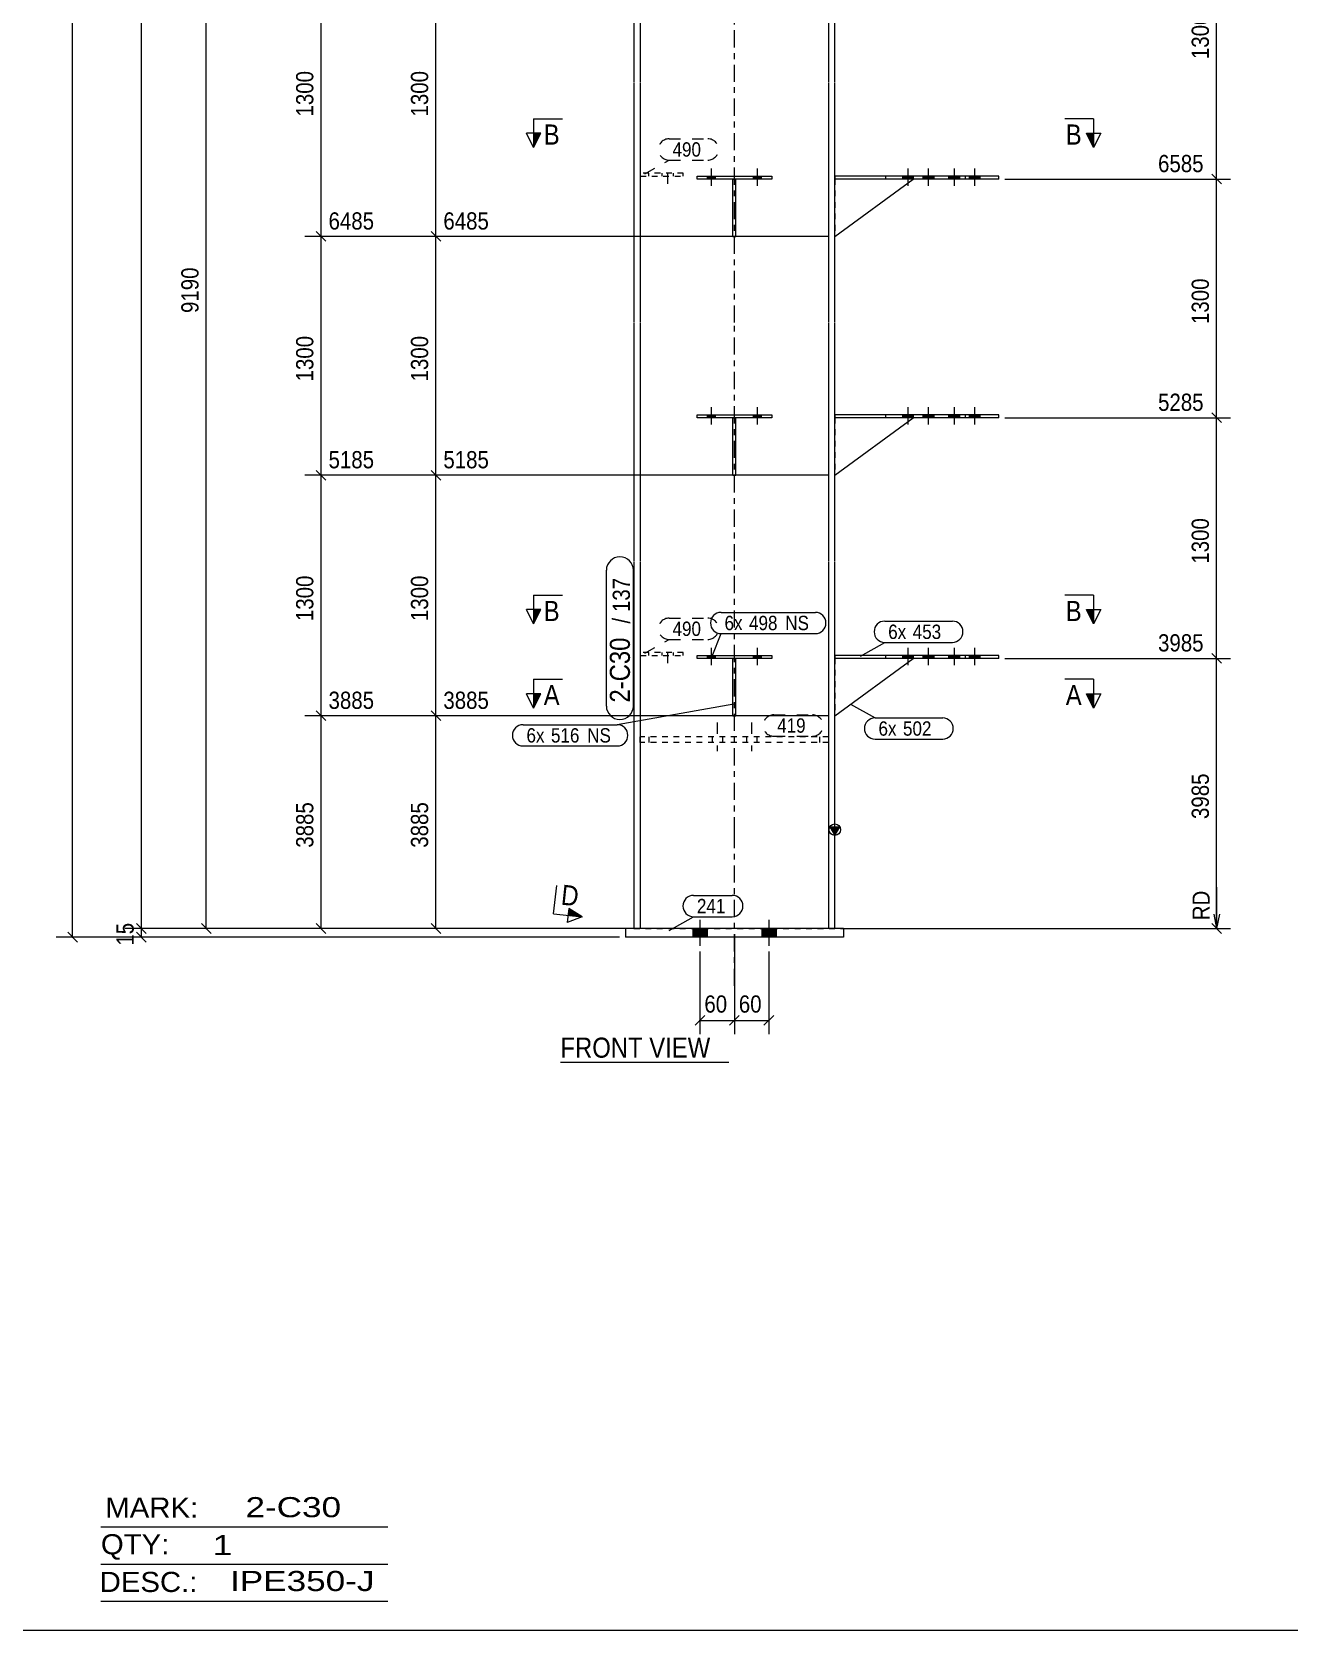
# Model space of a CAD drawing. Header units: millimetres. Extents: x 2 to 825, y 1 to 579.
# Drawn here: x 205.5 to 424.5, y 5 to 283.3 of the extents above; entities that cross this region are included whole.
import ezdxf

# ---------------------------------------------------------------- set-up
doc = ezdxf.new("R2010")
doc.units = ezdxf.units.MM
for name, pattern in [('XKITLINE00', [0]), ('XKITLINE01', [4, 1, -1, 1, -1]), ('XKITLINE02', [4, 2, -2]), ('XKITLINE03', [6, 3, -1, 1, -1])]:
    doc.linetypes.add(name, pattern=pattern)
for name, color, linetype, lineweight in [('Bolt', 3, 'Continuous', 0), ('Dimensions', 7, 'Continuous', 0), ('DrawingSheet', 5, 'Continuous', 0), ('OtherObjectType', 7, 'Continuous', 0), ('Part', 2, 'Continuous', 0), ('PartMark', 7, 'Continuous', 0), ('Section', 6, 'Continuous', 0)]:
    doc.layers.add(name, color=color, linetype=linetype, lineweight=lineweight)
doc.styles.add('ARIAL', font='ARIAL.TTF')
doc.styles.add('ARIAL_NARROW', font='ARIALN.TTF')

# ---------------------------------------------------------------- blocks, each defined once
blk = doc.blocks.new('*A13')
at = {"layer": 'Bolt', "color": 3, "linetype": 'XKITLINE02', "lineweight": 0}
for p, q in [((316.26, 256.86), (316.26, 259.86)), ((315.28, 258.21), (315.28, 258.71)), ((317.24, 258.21), (317.24, 258.71))]:
    blk.add_line(p, q, dxfattribs=at)
blk = doc.blocks.new('*A15')
at = {"layer": 'Bolt', "color": 3, "linetype": 'XKITLINE02', "lineweight": 0}
for p, q in [((324.86, 163.08), (324.86, 158.08)), ((324.86, 163.08), (324.86, 158.08)), ((330.86, 163.08), (330.86, 158.08)), ((330.86, 163.08), (330.86, 158.08)), ((323.96, 160.58), (323.96, 159.58)), ((323.96, 160.58), (323.96, 159.58)), ((325.76, 160.58), (325.76, 159.58)), ((325.76, 160.58), (325.76, 159.58)), ((329.96, 160.58), (329.96, 159.58)), ((329.96, 160.58), (329.96, 159.58)), ((331.76, 160.58), (331.76, 159.58)), ((331.76, 160.58), (331.76, 159.58))]:
    blk.add_line(p, q, dxfattribs=at)
blk = doc.blocks.new('*A17')
at = {"layer": 'Bolt'}
for points in [[(323.11, 127.18), (323.11, 125.68), (320.61, 125.68), (320.61, 127.18)], [(323.11, 127.18), (323.11, 125.68), (320.61, 125.68), (320.61, 127.18)], [(335.11, 127.18), (335.11, 125.68), (332.61, 125.68), (332.61, 127.18)], [(335.11, 127.18), (335.11, 125.68), (332.61, 125.68), (332.61, 127.18)]]:
    blk.add_hatch(color=3, dxfattribs=at).paths.add_polyline_path(points, flags=17)
at = {"layer": 'Bolt', "color": 3, "linetype": 'XKITLINE00', "lineweight": 0}
for p, q in [((321.86, 128.68), (321.86, 124.18)), ((321.86, 128.68), (321.86, 124.18)), ((333.86, 128.68), (333.86, 124.18)), ((333.86, 128.68), (333.86, 124.18)), ((320.61, 127.18), (320.61, 125.68)), ((320.61, 127.18), (320.61, 125.68)), ((323.11, 127.18), (323.11, 125.68)), ((323.11, 127.18), (323.11, 125.68)), ((332.61, 127.18), (332.61, 125.68)), ((332.61, 127.18), (332.61, 125.68)), ((335.11, 127.18), (335.11, 125.68)), ((335.11, 127.18), (335.11, 125.68))]:
    blk.add_line(p, q, dxfattribs=at)
blk = doc.blocks.new('*A19')
at = {"layer": 'Part'}
blk.add_hatch(color=2, dxfattribs=at).paths.add_polyline_path([(344.56, 144.89), (346.16, 144.89), (345.36, 143.49)], flags=17)
at = {"layer": 'Part', "color": 2, "linetype": 'XKITLINE00', "lineweight": 0}
for p, q in [((310.36, 324.88), (310.36, 274.61)), ((311.46, 324.88), (311.46, 274.61)), ((344.26, 324.88), (344.26, 274.61)), ((345.36, 274.61), (345.36, 324.88)), ((310.36, 274.51), (310.36, 232.71)), ((311.46, 274.51), (311.46, 232.71)), ((344.26, 274.51), (344.26, 232.71)), ((345.36, 232.71), (345.36, 274.51)), ((310.36, 232.61), (310.36, 191.13)), ((311.46, 232.61), (311.46, 191.13)), ((344.26, 232.61), (344.26, 191.13)), ((345.36, 191.13), (345.36, 232.61)), ((310.36, 191.03), (310.36, 143.58)), ((311.46, 191.03), (311.46, 143.58)), ((344.26, 191.03), (344.26, 143.58)), ((345.36, 143.58), (345.36, 191.03)), ((345.36, 143.49), (344.56, 144.89)), ((344.56, 144.89), (346.16, 144.89)), ((346.16, 144.89), (345.36, 143.49)), ((310.36, 143.48), (310.36, 127.18)), ((311.46, 143.48), (311.46, 127.18)), ((344.26, 143.48), (344.26, 127.18)), ((345.36, 127.18), (345.36, 143.48))]:
    blk.add_line(p, q, dxfattribs=at)
at = {"layer": 'Part', "color": 7, "linetype": 'XKITLINE03', "lineweight": 0}
for p, q in [((327.86, 274.61), (327.86, 324.88)), ((327.86, 232.71), (327.86, 274.51)), ((327.86, 191.13), (327.86, 232.61)), ((327.86, 143.58), (327.86, 191.03)), ((327.86, 117.18), (327.86, 143.48))]:
    blk.add_line(p, q, dxfattribs=at)
at = {"layer": 'Part', "color": 7, "linetype": 'XKITLINE01', "lineweight": 0}
blk.add_line((310.36, 127.18), (345.36, 127.18), dxfattribs=at)
at = {"layer": 'Part', "color": 2, "linetype": 'XKITLINE00', "lineweight": 0}
blk.add_circle((345.36, 144.39), 1, dxfattribs=at)
blk = doc.blocks.new('*A20')
at = {"layer": 'Part', "color": 2, "linetype": 'XKITLINE00', "lineweight": 0}
for p, q in [((321.36, 174.73), (334.36, 174.73)), ((321.36, 174.23), (321.36, 174.73)), ((334.36, 174.23), (321.36, 174.23)), ((334.36, 174.73), (334.36, 174.23))]:
    blk.add_line(p, q, dxfattribs=at)
blk = doc.blocks.new('*A21')
at = {"layer": 'Part', "color": 2, "linetype": 'XKITLINE00', "lineweight": 0}
for p, q in [((327.61, 164.23), (327.61, 174.23)), ((328.11, 164.23), (328.11, 174.23)), ((327.61, 164.23), (328.11, 164.23))]:
    blk.add_line(p, q, dxfattribs=at)
at = {"layer": 'Part', "color": 7, "linetype": 'XKITLINE01', "lineweight": 0}
for p, q in [((327.61, 174.23), (328.11, 174.23)), ((328.11, 174.23), (327.61, 174.23))]:
    blk.add_line(p, q, dxfattribs=at)
blk = doc.blocks.new('*A22')
at = {"layer": 'Part', "color": 2, "linetype": 'XKITLINE00', "lineweight": 0}
for p, q in [((321.36, 216.63), (334.36, 216.63)), ((321.36, 216.13), (321.36, 216.63)), ((334.36, 216.13), (321.36, 216.13)), ((334.36, 216.63), (334.36, 216.13))]:
    blk.add_line(p, q, dxfattribs=at)
blk = doc.blocks.new('*A23')
at = {"layer": 'Part', "color": 2, "linetype": 'XKITLINE00', "lineweight": 0}
for p, q in [((327.61, 206.13), (327.61, 216.13)), ((328.11, 206.13), (328.11, 216.13)), ((327.61, 206.13), (328.11, 206.13))]:
    blk.add_line(p, q, dxfattribs=at)
at = {"layer": 'Part', "color": 7, "linetype": 'XKITLINE01', "lineweight": 0}
for p, q in [((327.61, 216.13), (328.11, 216.13)), ((328.11, 216.13), (327.61, 216.13))]:
    blk.add_line(p, q, dxfattribs=at)
blk = doc.blocks.new('*A24')
at = {"layer": 'Part', "color": 2, "linetype": 'XKITLINE00', "lineweight": 0}
for p, q in [((321.36, 258.21), (334.36, 258.21)), ((321.36, 257.71), (321.36, 258.21)), ((334.36, 257.71), (321.36, 257.71)), ((334.36, 258.21), (334.36, 257.71))]:
    blk.add_line(p, q, dxfattribs=at)
blk = doc.blocks.new('*A25')
at = {"layer": 'Part', "color": 2, "linetype": 'XKITLINE00', "lineweight": 0}
for p, q in [((327.61, 247.71), (327.61, 257.71)), ((328.11, 247.71), (328.11, 257.71)), ((327.61, 247.71), (328.11, 247.71))]:
    blk.add_line(p, q, dxfattribs=at)
at = {"layer": 'Part', "color": 7, "linetype": 'XKITLINE01', "lineweight": 0}
for p, q in [((327.61, 257.71), (328.11, 257.71)), ((328.11, 257.71), (327.61, 257.71))]:
    blk.add_line(p, q, dxfattribs=at)
blk = doc.blocks.new('*A32')
at = {"layer": 'Part', "color": 7, "linetype": 'XKITLINE01', "lineweight": 0}
for p, q in [((318.96, 175.23), (311.46, 175.23)), ((311.46, 175.23), (311.46, 174.73)), ((311.46, 174.73), (318.96, 174.73)), ((312.96, 174.73), (312.96, 175.23)), ((318.96, 174.73), (318.96, 175.23))]:
    blk.add_line(p, q, dxfattribs=at)
blk = doc.blocks.new('*A33')
at = {"layer": 'Part', "color": 2, "linetype": 'XKITLINE00', "lineweight": 0}
blk.add_line((345.36, 164.23), (358.99, 174.23), dxfattribs=at)
at = {"layer": 'Part', "color": 7, "linetype": 'XKITLINE01', "lineweight": 0}
for p, q in [((345.36, 174.23), (345.36, 164.23)), ((358.99, 174.23), (345.36, 174.23))]:
    blk.add_line(p, q, dxfattribs=at)
blk = doc.blocks.new('*A34')
at = {"layer": 'Part', "color": 2, "linetype": 'XKITLINE00', "lineweight": 0}
for p, q in [((373.94, 174.73), (345.36, 174.73)), ((373.94, 174.23), (345.36, 174.23)), ((354.21, 174.23), (354.21, 174.73)), ((368.14, 174.23), (368.14, 174.73)), ((373.94, 174.23), (373.94, 174.73))]:
    blk.add_line(p, q, dxfattribs=at)
at = {"layer": 'Part', "color": 7, "linetype": 'XKITLINE01', "lineweight": 0}
for p, q in [((345.36, 174.73), (345.36, 174.23)), ((345.36, 174.23), (345.36, 174.73)), ((357.27, 174.23), (357.27, 174.73))]:
    blk.add_line(p, q, dxfattribs=at)
blk = doc.blocks.new('*A35')
at = {"layer": 'Part', "color": 2, "linetype": 'XKITLINE00', "lineweight": 0}
blk.add_line((345.36, 206.13), (358.99, 216.13), dxfattribs=at)
at = {"layer": 'Part', "color": 7, "linetype": 'XKITLINE01', "lineweight": 0}
for p, q in [((345.36, 216.13), (345.36, 206.13)), ((358.99, 216.13), (345.36, 216.13))]:
    blk.add_line(p, q, dxfattribs=at)
blk = doc.blocks.new('*A36')
at = {"layer": 'Part', "color": 2, "linetype": 'XKITLINE00', "lineweight": 0}
for p, q in [((373.94, 216.63), (345.36, 216.63)), ((373.94, 216.13), (345.36, 216.13)), ((354.21, 216.13), (354.21, 216.63)), ((368.14, 216.13), (368.14, 216.63)), ((373.94, 216.13), (373.94, 216.63))]:
    blk.add_line(p, q, dxfattribs=at)
at = {"layer": 'Part', "color": 7, "linetype": 'XKITLINE01', "lineweight": 0}
for p, q in [((345.36, 216.63), (345.36, 216.13)), ((345.36, 216.13), (345.36, 216.63)), ((357.27, 216.13), (357.27, 216.63))]:
    blk.add_line(p, q, dxfattribs=at)
blk = doc.blocks.new('*A37')
at = {"layer": 'Part', "color": 2, "linetype": 'XKITLINE00', "lineweight": 0}
blk.add_line((345.36, 247.71), (358.99, 257.71), dxfattribs=at)
at = {"layer": 'Part', "color": 7, "linetype": 'XKITLINE01', "lineweight": 0}
for p, q in [((345.36, 257.71), (345.36, 247.71)), ((358.99, 257.71), (345.36, 257.71))]:
    blk.add_line(p, q, dxfattribs=at)
blk = doc.blocks.new('*A38')
at = {"layer": 'Part', "color": 2, "linetype": 'XKITLINE00', "lineweight": 0}
for p, q in [((373.94, 258.21), (345.36, 258.21)), ((373.94, 257.71), (345.36, 257.71)), ((354.21, 257.71), (354.21, 258.21)), ((368.14, 257.71), (368.14, 258.21)), ((373.94, 257.71), (373.94, 258.21))]:
    blk.add_line(p, q, dxfattribs=at)
at = {"layer": 'Part', "color": 7, "linetype": 'XKITLINE01', "lineweight": 0}
for p, q in [((345.36, 258.21), (345.36, 257.71)), ((345.36, 257.71), (345.36, 258.21)), ((357.27, 257.71), (357.27, 258.21))]:
    blk.add_line(p, q, dxfattribs=at)
blk = doc.blocks.new('*A44')
at = {"layer": 'Part', "color": 7, "linetype": 'XKITLINE01', "lineweight": 0}
for p, q in [((318.96, 258.71), (311.46, 258.71)), ((311.46, 258.71), (311.46, 258.21)), ((311.46, 258.21), (318.96, 258.21)), ((312.96, 258.21), (312.96, 258.71)), ((318.96, 258.21), (318.96, 258.71))]:
    blk.add_line(p, q, dxfattribs=at)
blk = doc.blocks.new('*A47')
at = {"layer": 'Part', "color": 7, "linetype": 'XKITLINE01', "lineweight": 0}
for p, q in [((344.26, 160.58), (311.46, 160.58)), ((311.46, 159.58), (311.46, 160.58)), ((344.26, 159.58), (311.46, 159.58)), ((312.96, 160.58), (312.96, 159.58)), ((342.76, 159.58), (342.76, 160.58)), ((344.26, 160.58), (344.26, 159.58))]:
    blk.add_line(p, q, dxfattribs=at)
blk = doc.blocks.new('*A52')
at = {"layer": 'Part', "color": 2, "linetype": 'XKITLINE00', "lineweight": 0}
for p, q in [((346.86, 127.18), (308.86, 127.18)), ((308.86, 127.18), (308.86, 125.68)), ((346.86, 125.68), (308.86, 125.68)), ((346.86, 127.18), (346.86, 125.68))]:
    blk.add_line(p, q, dxfattribs=at)
blk = doc.blocks.new('*A60')
at = {"layer": 'Bolt'}
for points in [[(324.56, 174.73), (324.56, 174.23), (323.16, 174.23), (323.16, 174.73)], [(324.56, 174.73), (324.56, 174.23), (323.16, 174.23), (323.16, 174.73)], [(332.56, 174.73), (332.56, 174.23), (331.16, 174.23), (331.16, 174.73)], [(332.56, 174.73), (332.56, 174.23), (331.16, 174.23), (331.16, 174.73)]]:
    blk.add_hatch(color=3, dxfattribs=at).paths.add_polyline_path(points, flags=17)
at = {"layer": 'Bolt', "color": 3, "linetype": 'XKITLINE00', "lineweight": 0}
for p, q in [((323.86, 173.07), (323.86, 176.07)), ((323.86, 173.07), (323.86, 176.07)), ((331.86, 173.07), (331.86, 176.07)), ((331.86, 173.07), (331.86, 176.07)), ((323.16, 174.23), (323.16, 174.73)), ((323.16, 174.23), (323.16, 174.73)), ((324.56, 174.23), (324.56, 174.73)), ((324.56, 174.23), (324.56, 174.73)), ((331.16, 174.23), (331.16, 174.73)), ((331.16, 174.23), (331.16, 174.73)), ((332.56, 174.23), (332.56, 174.73)), ((332.56, 174.23), (332.56, 174.73))]:
    blk.add_line(p, q, dxfattribs=at)
blk = doc.blocks.new('*A61')
at = {"layer": 'Bolt'}
for points in [[(324.56, 216.63), (324.56, 216.13), (323.16, 216.13), (323.16, 216.63)], [(324.56, 216.63), (324.56, 216.13), (323.16, 216.13), (323.16, 216.63)], [(332.56, 216.63), (332.56, 216.13), (331.16, 216.13), (331.16, 216.63)], [(332.56, 216.63), (332.56, 216.13), (331.16, 216.13), (331.16, 216.63)]]:
    blk.add_hatch(color=3, dxfattribs=at).paths.add_polyline_path(points, flags=17)
at = {"layer": 'Bolt', "color": 3, "linetype": 'XKITLINE00', "lineweight": 0}
for p, q in [((323.86, 214.97), (323.86, 217.97)), ((323.86, 214.97), (323.86, 217.97)), ((331.86, 214.97), (331.86, 217.97)), ((331.86, 214.97), (331.86, 217.97)), ((323.16, 216.13), (323.16, 216.63)), ((323.16, 216.13), (323.16, 216.63)), ((324.56, 216.13), (324.56, 216.63)), ((324.56, 216.13), (324.56, 216.63)), ((331.16, 216.13), (331.16, 216.63)), ((331.16, 216.13), (331.16, 216.63)), ((332.56, 216.13), (332.56, 216.63)), ((332.56, 216.13), (332.56, 216.63))]:
    blk.add_line(p, q, dxfattribs=at)
blk = doc.blocks.new('*A62')
at = {"layer": 'Bolt'}
for points in [[(324.56, 258.21), (324.56, 257.71), (323.16, 257.71), (323.16, 258.21)], [(324.56, 258.21), (324.56, 257.71), (323.16, 257.71), (323.16, 258.21)], [(332.56, 258.21), (332.56, 257.71), (331.16, 257.71), (331.16, 258.21)], [(332.56, 258.21), (332.56, 257.71), (331.16, 257.71), (331.16, 258.21)]]:
    blk.add_hatch(color=3, dxfattribs=at).paths.add_polyline_path(points, flags=17)
at = {"layer": 'Bolt', "color": 3, "linetype": 'XKITLINE00', "lineweight": 0}
for p, q in [((323.86, 256.55), (323.86, 259.55)), ((323.86, 256.55), (323.86, 259.55)), ((331.86, 256.55), (331.86, 259.55)), ((331.86, 256.55), (331.86, 259.55)), ((323.16, 257.71), (323.16, 258.21)), ((323.16, 257.71), (323.16, 258.21)), ((324.56, 257.71), (324.56, 258.21)), ((324.56, 257.71), (324.56, 258.21)), ((331.16, 257.71), (331.16, 258.21)), ((331.16, 257.71), (331.16, 258.21)), ((332.56, 257.71), (332.56, 258.21)), ((332.56, 257.71), (332.56, 258.21))]:
    blk.add_line(p, q, dxfattribs=at)
blk = doc.blocks.new('*A66')
at = {"layer": 'Bolt', "color": 3, "linetype": 'XKITLINE02', "lineweight": 0}
for p, q in [((316.26, 173.38), (316.26, 176.38)), ((315.28, 174.73), (315.28, 175.23)), ((317.24, 174.73), (317.24, 175.23))]:
    blk.add_line(p, q, dxfattribs=at)
blk = doc.blocks.new('*A67')
at = {"layer": 'Bolt'}
for points in [[(359.01, 174.73), (359.01, 174.23), (357.13, 174.23), (357.13, 174.73)], [(362.58, 174.73), (362.58, 174.23), (360.7, 174.23), (360.7, 174.73)], [(367.06, 174.73), (367.06, 174.23), (365.18, 174.23), (365.18, 174.73)], [(370.63, 174.73), (370.63, 174.23), (368.75, 174.23), (368.75, 174.73)]]:
    blk.add_hatch(color=3, dxfattribs=at).paths.add_polyline_path(points, flags=17)
at = {"layer": 'Bolt', "color": 3, "linetype": 'XKITLINE00', "lineweight": 0}
for p, q in [((358.07, 176.07), (358.07, 173.07)), ((361.64, 176.07), (361.64, 173.07)), ((366.12, 176.07), (366.12, 173.07)), ((369.69, 176.07), (369.69, 173.07)), ((357.13, 174.73), (357.13, 174.23)), ((359.01, 174.73), (359.01, 174.23)), ((360.7, 174.73), (360.7, 174.23)), ((362.58, 174.73), (362.58, 174.23)), ((365.18, 174.73), (365.18, 174.23)), ((367.06, 174.73), (367.06, 174.23)), ((368.75, 174.73), (368.75, 174.23)), ((370.63, 174.73), (370.63, 174.23))]:
    blk.add_line(p, q, dxfattribs=at)
blk = doc.blocks.new('*A68')
at = {"layer": 'Bolt'}
for points in [[(359.01, 216.63), (359.01, 216.13), (357.13, 216.13), (357.13, 216.63)], [(362.58, 216.63), (362.58, 216.13), (360.7, 216.13), (360.7, 216.63)], [(367.06, 216.63), (367.06, 216.13), (365.18, 216.13), (365.18, 216.63)], [(370.63, 216.63), (370.63, 216.13), (368.75, 216.13), (368.75, 216.63)]]:
    blk.add_hatch(color=3, dxfattribs=at).paths.add_polyline_path(points, flags=17)
at = {"layer": 'Bolt', "color": 3, "linetype": 'XKITLINE00', "lineweight": 0}
for p, q in [((358.07, 217.97), (358.07, 214.97)), ((361.64, 217.97), (361.64, 214.97)), ((366.12, 217.97), (366.12, 214.97)), ((369.69, 217.97), (369.69, 214.97)), ((357.13, 216.63), (357.13, 216.13)), ((359.01, 216.63), (359.01, 216.13)), ((360.7, 216.63), (360.7, 216.13)), ((362.58, 216.63), (362.58, 216.13)), ((365.18, 216.63), (365.18, 216.13)), ((367.06, 216.63), (367.06, 216.13)), ((368.75, 216.63), (368.75, 216.13)), ((370.63, 216.63), (370.63, 216.13))]:
    blk.add_line(p, q, dxfattribs=at)
blk = doc.blocks.new('*A69')
at = {"layer": 'Bolt'}
for points in [[(359.01, 258.21), (359.01, 257.71), (357.13, 257.71), (357.13, 258.21)], [(362.58, 258.21), (362.58, 257.71), (360.7, 257.71), (360.7, 258.21)], [(367.06, 258.21), (367.06, 257.71), (365.18, 257.71), (365.18, 258.21)], [(370.63, 258.21), (370.63, 257.71), (368.75, 257.71), (368.75, 258.21)]]:
    blk.add_hatch(color=3, dxfattribs=at).paths.add_polyline_path(points, flags=17)
at = {"layer": 'Bolt', "color": 3, "linetype": 'XKITLINE00', "lineweight": 0}
for p, q in [((358.07, 259.55), (358.07, 256.55)), ((361.64, 259.55), (361.64, 256.55)), ((366.12, 259.55), (366.12, 256.55)), ((369.69, 259.55), (369.69, 256.55)), ((357.13, 258.21), (357.13, 257.71)), ((359.01, 258.21), (359.01, 257.71)), ((360.7, 258.21), (360.7, 257.71)), ((362.58, 258.21), (362.58, 257.71)), ((365.18, 258.21), (365.18, 257.71)), ((367.06, 258.21), (367.06, 257.71)), ((368.75, 258.21), (368.75, 257.71)), ((370.63, 258.21), (370.63, 257.71))]:
    blk.add_line(p, q, dxfattribs=at)
blk = doc.blocks.new('*A174')
at = {"layer": 'DrawingSheet', "color": 5, "linetype": 'XKITLINE00', "lineweight": 0}
blk.add_line((5, 5), (825, 5), dxfattribs=at)
blk = doc.blocks.new('*A178')
at = {"layer": 'OtherObjectType', "color": 6, "linetype": 'XKITLINE00', "lineweight": 0}
for p, q in [((217.5, 23), (267.5, 23)), ((217.5, 16.5), (267.5, 16.5)), ((217.5, 10), (267.5, 10))]:
    blk.add_line(p, q, dxfattribs=at)
at = {"layer": 'OtherObjectType', "color": 6, "style": 'ARIAL_NARROW'}
for s, width, p in [('MARK:', 1.275, (218.27, 24.58)), ('2-C30', 1.525501, (242.69, 24.65)), ('QTY:', 1.275, (217.5, 18.19)), ('1', 1.525501, (236.99, 18.05)), ('DESC.:', 1.275, (217.29, 11.63)), ('IPE350-J', 1.525501, (240, 11.79))]:
    blk.add_text(s, height=3.5, dxfattribs=dict(at, width=width)).set_placement(p)
blk = doc.blocks.new('*A182')
at = {"layer": 'Dimensions', "color": 7, "linetype": 'XKITLINE00', "lineweight": 0}
for p, q in [((212.57, 125.68), (212.57, 469.53)), ((307.86, 125.68), (209.72, 125.68)), ((211.72, 126.53), (213.41, 124.83))]:
    blk.add_line(p, q, dxfattribs=at)
at = {"layer": 'Dimensions', "color": 3}
blk.add_point((212.57, 125.68), dxfattribs=at)
blk = doc.blocks.new('*A183')
at = {"layer": 'Dimensions', "color": 7, "linetype": 'XKITLINE00', "lineweight": 0}
for p, q in [((309.36, 127.18), (221.72, 127.18)), ((307.86, 125.68), (221.72, 125.68)), ((223.72, 128.03), (225.41, 126.33)), ((223.72, 126.53), (225.41, 124.83)), ((224.57, 125.68), (224.57, 127.18))]:
    blk.add_line(p, q, dxfattribs=at)
at = {"layer": 'Dimensions', "color": 3}
for p in [(224.57, 127.18), (224.57, 125.68)]:
    blk.add_point(p, dxfattribs=at)
at = {"layer": 'Dimensions', "color": 3, "style": 'ARIAL', "width": 0.85}
blk.add_text('15', height=3, rotation=90.0002, dxfattribs=at).set_placement((223.22, 124.2))
blk = doc.blocks.new('*A184')
at = {"layer": 'Dimensions', "color": 7, "linetype": 'XKITLINE00', "lineweight": 0}
for p, q in [((327.86, 126.18), (327.86, 108.78)), ((321.86, 123.18), (321.86, 108.78)), ((322.71, 112.03), (321.01, 110.33)), ((328.71, 112.03), (327.01, 110.33)), ((321.86, 111.18), (327.86, 111.18))]:
    blk.add_line(p, q, dxfattribs=at)
at = {"layer": 'Dimensions', "color": 3}
for p in [(321.86, 111.18), (327.86, 111.18)]:
    blk.add_point(p, dxfattribs=at)
at = {"layer": 'Dimensions', "color": 3, "style": 'ARIAL', "width": 0.85}
blk.add_text('60', height=3, dxfattribs=at).set_placement((322.63, 112.53))
blk = doc.blocks.new('*A185')
at = {"layer": 'Dimensions', "color": 7, "linetype": 'XKITLINE00', "lineweight": 0}
for p, q in [((327.86, 126.18), (327.86, 108.78)), ((333.86, 123.18), (333.86, 108.78)), ((328.71, 112.03), (327.01, 110.33)), ((334.71, 112.03), (333.01, 110.33)), ((327.86, 111.18), (333.86, 111.18))]:
    blk.add_line(p, q, dxfattribs=at)
at = {"layer": 'Dimensions', "color": 3}
for p in [(327.86, 111.18), (333.86, 111.18)]:
    blk.add_point(p, dxfattribs=at)
at = {"layer": 'Dimensions', "color": 3, "style": 'ARIAL', "width": 0.85}
blk.add_text('60', height=3, dxfattribs=at).set_placement((328.63, 112.53))
blk = doc.blocks.new('*A186')
at = {"layer": 'OtherObjectType', "color": 7, "linetype": 'XKITLINE00', "lineweight": 0}
blk.add_line((297.56, 103.93), (326.86, 103.93), dxfattribs=at)
at = {"layer": 'OtherObjectType', "color": 7, "style": 'ARIAL', "width": 0.85}
blk.add_text('FRONT VIEW', height=3.5, dxfattribs=at).set_placement((297.56, 104.68))
blk = doc.blocks.new('*A187')
at = {"layer": 'Dimensions', "color": 7, "linetype": 'XKITLINE00', "lineweight": 0}
for p, q in [((224.57, 127.18), (224.57, 460.31)), ((309.36, 127.18), (221.72, 127.18)), ((223.72, 128.03), (225.41, 126.33))]:
    blk.add_line(p, q, dxfattribs=at)
at = {"layer": 'Dimensions', "color": 3}
blk.add_point((224.57, 127.18), dxfattribs=at)
blk = doc.blocks.new('*A191')
at = {"layer": 'Dimensions', "color": 7, "linetype": 'XKITLINE00', "lineweight": 0}
for p, q in [((374.94, 257.71), (414.26, 257.71)), ((411.01, 258.55), (412.71, 256.86)), ((411.86, 216.13), (411.86, 257.71)), ((374.94, 216.13), (414.26, 216.13)), ((411.01, 216.97), (412.71, 215.28))]:
    blk.add_line(p, q, dxfattribs=at)
at = {"layer": 'Dimensions', "color": 3}
for p in [(411.86, 257.71), (411.86, 216.13)]:
    blk.add_point(p, dxfattribs=at)
at = {"layer": 'Dimensions', "color": 3, "style": 'ARIAL', "width": 0.85}
blk.add_text('6585', height=3, dxfattribs=at).set_placement((401.66, 258.91))
blk.add_text('1300', height=3, rotation=90.0002, dxfattribs=at).set_placement((410.51, 232.46))
blk = doc.blocks.new('*A192')
at = {"layer": 'Dimensions', "color": 7, "linetype": 'XKITLINE00', "lineweight": 0}
for p, q in [((411.01, 309.25), (412.71, 307.55)), ((374.94, 308.4), (414.26, 308.4)), ((411.86, 257.71), (411.86, 308.4)), ((374.94, 257.71), (414.26, 257.71)), ((411.01, 258.55), (412.71, 256.86))]:
    blk.add_line(p, q, dxfattribs=at)
at = {"layer": 'Dimensions', "color": 3}
for p in [(411.86, 308.4), (411.86, 257.71)]:
    blk.add_point(p, dxfattribs=at)
at = {"layer": 'Dimensions', "color": 3, "style": 'ARIAL', "width": 0.85}
blk.add_text('7885', height=3, dxfattribs=at).set_placement((401.66, 309.6))
blk.add_text('1300', height=3, rotation=90.0002, dxfattribs=at).set_placement((410.51, 278.6))
blk = doc.blocks.new('*A209')
at = {"layer": 'PartMark', "color": 7, "linetype": 'XKITLINE00', "lineweight": 0}
for p, q in [((320.73, 132.94), (327.49, 132.94)), ((316.49, 126.85), (320.73, 129.24)), ((320.73, 129.24), (327.49, 129.24))]:
    blk.add_line(p, q, dxfattribs=at)
for centre, start, end in [((320.73, 131.09), 90, 270), ((327.49, 131.09), 270, 90)]:
    blk.add_arc(centre, 1.85, start, end, dxfattribs=at)
at = {"layer": 'PartMark', "color": 3, "style": 'ARIAL', "width": 0.85}
blk.add_text('241', height=2.5, dxfattribs=at).set_placement((321.33, 129.84))
blk = doc.blocks.new('*A211')
at = {"layer": 'PartMark', "color": 7, "linetype": 'XKITLINE02', "lineweight": 0}
for p, q in [((334.71, 164.38), (341.47, 164.38)), ((334.71, 160.68), (341.47, 160.68))]:
    blk.add_line(p, q, dxfattribs=at)
for centre, start, end in [((334.71, 162.53), 90, 270), ((341.47, 162.53), 270, 90)]:
    blk.add_arc(centre, 1.85, start, end, dxfattribs=at)
at = {"layer": 'PartMark', "color": 3, "style": 'ARIAL', "width": 0.85}
blk.add_text('419', height=2.5, dxfattribs=at).set_placement((335.31, 161.28))
blk = doc.blocks.new('*A212')
at = {"layer": 'PartMark', "color": 7, "linetype": 'XKITLINE02', "lineweight": 0}
for p, q in [((316.48, 264.71), (323.24, 264.71)), ((312.23, 258.62), (316.48, 261.01)), ((316.48, 261.01), (323.24, 261.01))]:
    blk.add_line(p, q, dxfattribs=at)
for centre, start, end in [((316.48, 262.86), 90, 270), ((323.24, 262.86), 270, 90)]:
    blk.add_arc(centre, 1.85, start, end, dxfattribs=at)
at = {"layer": 'PartMark', "color": 3, "style": 'ARIAL', "width": 0.85}
blk.add_text('490', height=2.5, dxfattribs=at).set_placement((317.08, 261.61))
blk = doc.blocks.new('*A214')
at = {"layer": 'PartMark', "color": 7, "linetype": 'XKITLINE02', "lineweight": 0}
for p, q in [((316.48, 181.23), (323.24, 181.23)), ((312.23, 175.14), (316.48, 177.53)), ((316.48, 177.53), (323.24, 177.53))]:
    blk.add_line(p, q, dxfattribs=at)
for centre, start, end in [((316.48, 179.38), 90, 270), ((323.24, 179.38), 270, 90)]:
    blk.add_arc(centre, 1.85, start, end, dxfattribs=at)
at = {"layer": 'PartMark', "color": 3, "style": 'ARIAL', "width": 0.85}
blk.add_text('490', height=2.5, dxfattribs=at).set_placement((317.08, 178.13))
blk = doc.blocks.new('*A215')
at = {"layer": 'PartMark', "color": 7, "linetype": 'XKITLINE00', "lineweight": 0}
for p, q in [((305.56, 165.93), (305.56, 189.58)), ((310.26, 165.93), (310.26, 189.58))]:
    blk.add_line(p, q, dxfattribs=at)
for centre, start, end in [((307.91, 189.58), 0, 180), ((307.91, 165.93), 180, 0)]:
    blk.add_arc(centre, 2.35, start, end, dxfattribs=at)
at = {"layer": 'PartMark', "color": 3, "style": 'ARIAL', "width": 0.85}
for s, p in [('137', (309.66, 182.3)), ('/', (309.66, 180.29))]:
    blk.add_text(s, height=3, rotation=90.0002, dxfattribs=at).set_placement(p)
at = {"layer": 'PartMark', "color": 1, "style": 'ARIAL', "width": 0.85}
blk.add_text('2-C30', height=3.5, rotation=90.0002, dxfattribs=at).set_placement((309.66, 166.53))
blk = doc.blocks.new('*A216')
at = {"layer": 'PartMark', "color": 7, "linetype": 'XKITLINE00', "lineweight": 0}
for p, q in [((325.54, 182.24), (341.96, 182.24)), ((323.99, 174.6), (325.54, 178.54)), ((325.54, 178.54), (341.96, 178.54))]:
    blk.add_line(p, q, dxfattribs=at)
for centre, start, end in [((325.54, 180.39), 90, 270), ((341.96, 180.39), 270, 90)]:
    blk.add_arc(centre, 1.85, start, end, dxfattribs=at)
at = {"layer": 'PartMark', "color": 3, "style": 'ARIAL', "width": 0.85}
for s, p in [('6x', (326.14, 179.14)), ('498', (330.41, 179.14)), ('NS', (336.72, 179.14))]:
    blk.add_text(s, height=2.5, dxfattribs=at).set_placement(p)
blk = doc.blocks.new('*A217')
at = {"layer": 'PartMark', "color": 7, "linetype": 'XKITLINE00', "lineweight": 0}
for p, q in [((354.05, 180.71), (365.83, 180.71)), ((349.81, 174.61), (354.05, 177.01)), ((354.05, 177.01), (365.83, 177.01))]:
    blk.add_line(p, q, dxfattribs=at)
for centre, start, end in [((354.05, 178.86), 90, 270), ((365.83, 178.86), 270, 90)]:
    blk.add_arc(centre, 1.85, start, end, dxfattribs=at)
at = {"layer": 'PartMark', "color": 3, "style": 'ARIAL', "width": 0.85}
for s, p in [('6x', (354.65, 177.61)), ('453', (358.92, 177.61))]:
    blk.add_text(s, height=2.5, dxfattribs=at).set_placement(p)
blk = doc.blocks.new('*A218')
at = {"layer": 'PartMark', "color": 7, "linetype": 'XKITLINE00', "lineweight": 0}
for p, q in [((327.74, 166.25), (307.45, 162.67)), ((291.04, 162.67), (307.45, 162.67)), ((291.04, 158.97), (307.45, 158.97))]:
    blk.add_line(p, q, dxfattribs=at)
for centre, start, end in [((291.04, 160.82), 90, 270), ((307.45, 160.82), 270, 90)]:
    blk.add_arc(centre, 1.85, start, end, dxfattribs=at)
at = {"layer": 'PartMark', "color": 3, "style": 'ARIAL', "width": 0.85}
for s, p in [('6x', (291.64, 159.57)), ('516', (295.91, 159.57)), ('NS', (302.22, 159.57))]:
    blk.add_text(s, height=2.5, dxfattribs=at).set_placement(p)
blk = doc.blocks.new('*A219')
at = {"layer": 'PartMark', "color": 7, "linetype": 'XKITLINE00', "lineweight": 0}
for p, q in [((348.11, 166.25), (352.36, 163.86)), ((352.36, 163.86), (364.14, 163.86)), ((352.36, 160.16), (364.14, 160.16))]:
    blk.add_line(p, q, dxfattribs=at)
for centre, start, end in [((352.36, 162.01), 90, 270), ((364.14, 162.01), 270, 90)]:
    blk.add_arc(centre, 1.85, start, end, dxfattribs=at)
at = {"layer": 'PartMark', "color": 3, "style": 'ARIAL', "width": 0.85}
for s, p in [('6x', (352.96, 160.76)), ('502', (357.23, 160.76))]:
    blk.add_text(s, height=2.5, dxfattribs=at).set_placement(p)
blk = doc.blocks.new('*A222')
at = {"layer": 'Section'}
for points in [[(294.14, 182.73), (292.89, 180.23), (292.89, 182.73)], [(390.44, 182.73), (390.44, 180.23), (389.19, 182.73)]]:
    blk.add_hatch(color=3, dxfattribs=at).paths.add_polyline_path(points, flags=17)
at = {"layer": 'Section', "color": 1, "linetype": 'XKITLINE00', "lineweight": 0}
for p, q in [((292.89, 185.23), (297.89, 185.23)), ((292.89, 185.23), (292.89, 180.23)), ((390.44, 185.23), (385.44, 185.23)), ((390.44, 185.23), (390.44, 180.23))]:
    blk.add_line(p, q, dxfattribs=at)
at = {"layer": 'Section', "color": 3, "linetype": 'XKITLINE00', "lineweight": 0}
for p, q in [((292.89, 180.23), (291.64, 182.73)), ((294.14, 182.73), (291.64, 182.73)), ((292.89, 180.23), (294.14, 182.73)), ((389.19, 182.73), (391.69, 182.73)), ((390.44, 180.23), (389.19, 182.73)), ((391.69, 182.73), (390.44, 180.23))]:
    blk.add_line(p, q, dxfattribs=at)
at = {"layer": 'Section', "color": 7, "style": 'ARIAL', "width": 0.85}
for p in [(294.64, 180.73), (385.58, 180.73)]:
    blk.add_text('B', height=3.5, dxfattribs=at).set_placement(p)
blk = doc.blocks.new('*A223')
at = {"layer": 'Section'}
for points in [[(369.55, 382.56), (372.04, 382.3), (369.42, 381.32)], [(298.99, 130.69), (301.35, 129.19), (298.86, 129.45)]]:
    blk.add_hatch(color=3, dxfattribs=at).paths.add_polyline_path(points, flags=17)
at = {"layer": 'Section', "color": 1, "linetype": 'XKITLINE00', "lineweight": 0}
for p, q in [((367.07, 382.83), (366.54, 377.85)), ((367.07, 382.83), (372.04, 382.3)), ((296.37, 129.71), (296.9, 134.68)), ((296.37, 129.71), (301.35, 129.19))]:
    blk.add_line(p, q, dxfattribs=at)
at = {"layer": 'Section', "color": 3, "linetype": 'XKITLINE00', "lineweight": 0}
for p, q in [((369.42, 381.32), (369.68, 383.81)), ((372.04, 382.3), (369.42, 381.32)), ((369.68, 383.81), (372.04, 382.3)), ((298.99, 130.69), (298.73, 128.21)), ((301.35, 129.19), (298.73, 128.21)), ((301.35, 129.19), (298.99, 130.69))]:
    blk.add_line(p, q, dxfattribs=at)
at = {"layer": 'Section', "color": 7, "style": 'ARIAL', "width": 0.85}
for p in [(367.51, 377.5), (297.55, 131.35)]:
    blk.add_text('D', height=3.5, rotation=-6.0218, dxfattribs=at).set_placement(p)
blk = doc.blocks.new('*A226')
at = {"layer": 'Section'}
for points in [[(294.14, 265.7), (292.89, 263.21), (292.89, 265.7)], [(390.44, 265.7), (390.44, 263.21), (389.19, 265.7)]]:
    blk.add_hatch(color=3, dxfattribs=at).paths.add_polyline_path(points, flags=17)
at = {"layer": 'Section', "color": 1, "linetype": 'XKITLINE00', "lineweight": 0}
for p, q in [((292.89, 268.21), (297.89, 268.21)), ((292.89, 268.21), (292.89, 263.21)), ((390.44, 268.21), (385.44, 268.21)), ((390.44, 268.21), (390.44, 263.21))]:
    blk.add_line(p, q, dxfattribs=at)
at = {"layer": 'Section', "color": 3, "linetype": 'XKITLINE00', "lineweight": 0}
for p, q in [((292.89, 263.21), (291.64, 265.7)), ((294.14, 265.7), (291.64, 265.7)), ((292.89, 263.21), (294.14, 265.7)), ((389.19, 265.7), (391.69, 265.7)), ((390.44, 263.21), (389.19, 265.7)), ((391.69, 265.7), (390.44, 263.21))]:
    blk.add_line(p, q, dxfattribs=at)
at = {"layer": 'Section', "color": 7, "style": 'ARIAL', "width": 0.85}
for p in [(294.64, 263.71), (385.58, 263.71)]:
    blk.add_text('B', height=3.5, dxfattribs=at).set_placement(p)
blk = doc.blocks.new('*A227')
at = {"layer": 'Section'}
for points in [[(294.14, 168.08), (292.89, 165.58), (292.89, 168.08)], [(390.44, 168.08), (390.44, 165.58), (389.19, 168.08)]]:
    blk.add_hatch(color=3, dxfattribs=at).paths.add_polyline_path(points, flags=17)
at = {"layer": 'Section', "color": 1, "linetype": 'XKITLINE00', "lineweight": 0}
for p, q in [((292.89, 170.58), (297.89, 170.58)), ((292.89, 170.58), (292.89, 165.58)), ((390.44, 170.58), (385.44, 170.58)), ((390.44, 170.58), (390.44, 165.58))]:
    blk.add_line(p, q, dxfattribs=at)
at = {"layer": 'Section', "color": 3, "linetype": 'XKITLINE00', "lineweight": 0}
for p, q in [((292.89, 165.58), (291.64, 168.08)), ((294.14, 168.08), (291.64, 168.08)), ((292.89, 165.58), (294.14, 168.08)), ((389.19, 168.08), (391.69, 168.08)), ((390.44, 165.58), (389.19, 168.08)), ((391.69, 168.08), (390.44, 165.58))]:
    blk.add_line(p, q, dxfattribs=at)
at = {"layer": 'Section', "color": 7, "style": 'ARIAL', "width": 0.85}
for p in [(294.64, 166.08), (385.58, 166.08)]:
    blk.add_text('A', height=3.5, dxfattribs=at).set_placement(p)
blk = doc.blocks.new('*A229')
at = {"layer": 'Dimensions', "color": 7, "linetype": 'XKITLINE00', "lineweight": 0}
for p, q in [((235.01, 351.33), (236.71, 349.63)), ((310.46, 350.48), (233.01, 350.48)), ((235.86, 127.18), (235.86, 350.48)), ((309.36, 127.18), (233.01, 127.18)), ((235.01, 128.03), (236.71, 126.33))]:
    blk.add_line(p, q, dxfattribs=at)
at = {"layer": 'Dimensions', "color": 3}
for p in [(235.86, 350.48), (235.86, 127.18)]:
    blk.add_point(p, dxfattribs=at)
at = {"layer": 'Dimensions', "color": 3, "style": 'ARIAL', "width": 0.85}
blk.add_text('9190', height=3, dxfattribs=at).set_placement((237.16, 351.68))
blk.add_text('9190', height=3, rotation=90.0002, dxfattribs=at).set_placement((234.51, 234.38))
blk = doc.blocks.new('*A230')
at = {"layer": 'Dimensions', "color": 7, "linetype": 'XKITLINE00', "lineweight": 0}
for p, q in [((344.36, 164.23), (253.01, 164.23)), ((255.01, 165.07), (256.71, 163.38)), ((255.86, 127.18), (255.86, 164.23)), ((309.36, 127.18), (253.01, 127.18)), ((255.01, 128.03), (256.71, 126.33))]:
    blk.add_line(p, q, dxfattribs=at)
at = {"layer": 'Dimensions', "color": 3}
for p in [(255.86, 164.23), (255.86, 127.18)]:
    blk.add_point(p, dxfattribs=at)
at = {"layer": 'Dimensions', "color": 3, "style": 'ARIAL', "width": 0.85}
blk.add_text('3885', height=3, dxfattribs=at).set_placement((257.16, 165.43))
blk.add_text('3885', height=3, rotation=90.0002, dxfattribs=at).set_placement((254.51, 141.25))
blk = doc.blocks.new('*A231')
at = {"layer": 'Dimensions', "color": 7, "linetype": 'XKITLINE00', "lineweight": 0}
for p, q in [((344.36, 206.13), (253.01, 206.13)), ((255.01, 206.97), (256.71, 205.28)), ((255.86, 164.23), (255.86, 206.13)), ((344.36, 164.23), (253.01, 164.23)), ((255.01, 165.07), (256.71, 163.38))]:
    blk.add_line(p, q, dxfattribs=at)
at = {"layer": 'Dimensions', "color": 3}
for p in [(255.86, 206.13), (255.86, 164.23)]:
    blk.add_point(p, dxfattribs=at)
at = {"layer": 'Dimensions', "color": 3, "style": 'ARIAL', "width": 0.85}
blk.add_text('5185', height=3, dxfattribs=at).set_placement((257.16, 207.33))
blk.add_text('1300', height=3, rotation=90.0002, dxfattribs=at).set_placement((254.51, 180.72))
blk = doc.blocks.new('*A232')
at = {"layer": 'Dimensions', "color": 7, "linetype": 'XKITLINE00', "lineweight": 0}
for p, q in [((255.01, 248.55), (256.71, 246.86)), ((344.36, 247.71), (253.01, 247.71)), ((255.86, 206.13), (255.86, 247.71)), ((344.36, 206.13), (253.01, 206.13)), ((255.01, 206.97), (256.71, 205.28))]:
    blk.add_line(p, q, dxfattribs=at)
at = {"layer": 'Dimensions', "color": 3}
for p in [(255.86, 247.71), (255.86, 206.13)]:
    blk.add_point(p, dxfattribs=at)
at = {"layer": 'Dimensions', "color": 3, "style": 'ARIAL', "width": 0.85}
blk.add_text('6485', height=3, dxfattribs=at).set_placement((257.16, 248.91))
blk.add_text('1300', height=3, rotation=90.0002, dxfattribs=at).set_placement((254.51, 222.46))
blk = doc.blocks.new('*A233')
at = {"layer": 'Dimensions', "color": 7, "linetype": 'XKITLINE00', "lineweight": 0}
for p, q in [((344.36, 298.4), (253.01, 298.4)), ((255.01, 299.25), (256.71, 297.55)), ((255.86, 247.71), (255.86, 298.4)), ((255.01, 248.55), (256.71, 246.86)), ((344.36, 247.71), (253.01, 247.71))]:
    blk.add_line(p, q, dxfattribs=at)
at = {"layer": 'Dimensions', "color": 3}
for p in [(255.86, 298.4), (255.86, 247.71)]:
    blk.add_point(p, dxfattribs=at)
at = {"layer": 'Dimensions', "color": 3, "style": 'ARIAL', "width": 0.85}
blk.add_text('7785', height=3, dxfattribs=at).set_placement((257.16, 299.6))
blk.add_text('1300', height=3, rotation=90.0002, dxfattribs=at).set_placement((254.51, 268.6))
blk = doc.blocks.new('*A236')
at = {"layer": 'Dimensions', "color": 7, "linetype": 'XKITLINE00', "lineweight": 0}
for p, q in [((344.36, 164.23), (273.01, 164.23)), ((275.01, 165.07), (276.71, 163.38)), ((275.86, 127.18), (275.86, 164.23)), ((309.36, 127.18), (273.01, 127.18)), ((275.01, 128.03), (276.71, 126.33))]:
    blk.add_line(p, q, dxfattribs=at)
at = {"layer": 'Dimensions', "color": 3}
for p in [(275.86, 164.23), (275.86, 127.18)]:
    blk.add_point(p, dxfattribs=at)
at = {"layer": 'Dimensions', "color": 3, "style": 'ARIAL', "width": 0.85}
blk.add_text('3885', height=3, dxfattribs=at).set_placement((277.16, 165.43))
blk.add_text('3885', height=3, rotation=90.0002, dxfattribs=at).set_placement((274.51, 141.25))
blk = doc.blocks.new('*A237')
at = {"layer": 'Dimensions', "color": 7, "linetype": 'XKITLINE00', "lineweight": 0}
for p, q in [((344.36, 206.13), (273.01, 206.13)), ((275.01, 206.97), (276.71, 205.28)), ((275.86, 164.23), (275.86, 206.13)), ((344.36, 164.23), (273.01, 164.23)), ((275.01, 165.07), (276.71, 163.38))]:
    blk.add_line(p, q, dxfattribs=at)
at = {"layer": 'Dimensions', "color": 3}
for p in [(275.86, 206.13), (275.86, 164.23)]:
    blk.add_point(p, dxfattribs=at)
at = {"layer": 'Dimensions', "color": 3, "style": 'ARIAL', "width": 0.85}
blk.add_text('5185', height=3, dxfattribs=at).set_placement((277.16, 207.33))
blk.add_text('1300', height=3, rotation=90.0002, dxfattribs=at).set_placement((274.51, 180.72))
blk = doc.blocks.new('*A238')
at = {"layer": 'Dimensions', "color": 7, "linetype": 'XKITLINE00', "lineweight": 0}
for p, q in [((275.01, 248.55), (276.71, 246.86)), ((344.36, 247.71), (273.01, 247.71)), ((275.86, 206.13), (275.86, 247.71)), ((344.36, 206.13), (273.01, 206.13)), ((275.01, 206.97), (276.71, 205.28))]:
    blk.add_line(p, q, dxfattribs=at)
at = {"layer": 'Dimensions', "color": 3}
for p in [(275.86, 247.71), (275.86, 206.13)]:
    blk.add_point(p, dxfattribs=at)
at = {"layer": 'Dimensions', "color": 3, "style": 'ARIAL', "width": 0.85}
blk.add_text('6485', height=3, dxfattribs=at).set_placement((277.16, 248.91))
blk.add_text('1300', height=3, rotation=90.0002, dxfattribs=at).set_placement((274.51, 222.46))
blk = doc.blocks.new('*A239')
at = {"layer": 'Dimensions', "color": 7, "linetype": 'XKITLINE00', "lineweight": 0}
for p, q in [((344.36, 298.4), (273.01, 298.4)), ((275.01, 299.25), (276.71, 297.55)), ((275.86, 247.71), (275.86, 298.4)), ((275.01, 248.55), (276.71, 246.86)), ((344.36, 247.71), (273.01, 247.71))]:
    blk.add_line(p, q, dxfattribs=at)
at = {"layer": 'Dimensions', "color": 3}
for p in [(275.86, 298.4), (275.86, 247.71)]:
    blk.add_point(p, dxfattribs=at)
at = {"layer": 'Dimensions', "color": 3, "style": 'ARIAL', "width": 0.85}
blk.add_text('7785', height=3, dxfattribs=at).set_placement((277.16, 299.6))
blk.add_text('1300', height=3, rotation=90.0002, dxfattribs=at).set_placement((274.51, 268.6))
blk = doc.blocks.new('*A243')
at = {"layer": 'Dimensions', "color": 7, "linetype": 'XKITLINE00', "lineweight": 0}
for p, q in [((374.94, 174.23), (414.26, 174.23)), ((411.01, 175.07), (412.71, 173.38)), ((411.86, 127.18), (411.86, 174.23)), ((411.86, 134.4), (411.86, 127.18)), ((411.36, 129.68), (411.86, 127.18)), ((412.36, 129.68), (411.86, 127.18)), ((346.36, 127.18), (414.26, 127.18)), ((346.36, 127.18), (414.26, 127.18)), ((411.01, 128.03), (412.71, 126.33))]:
    blk.add_line(p, q, dxfattribs=at)
at = {"layer": 'Dimensions', "color": 3}
for p in [(411.86, 174.23), (411.86, 127.18)]:
    blk.add_point(p, dxfattribs=at)
at = {"layer": 'Dimensions', "color": 7}
blk.add_point((411.86, 127.18), dxfattribs=at)
at = {"layer": 'Dimensions', "color": 3, "style": 'ARIAL', "width": 0.85}
blk.add_text('3985', height=3, dxfattribs=at).set_placement((401.66, 175.43))
for s, p in [('3985', (410.51, 146.25)), ('RD', (410.66, 128.62))]:
    blk.add_text(s, height=3, rotation=90.0002, dxfattribs=at).set_placement(p)
blk = doc.blocks.new('*A244')
at = {"layer": 'Dimensions', "color": 7, "linetype": 'XKITLINE00', "lineweight": 0}
for p, q in [((374.94, 216.13), (414.26, 216.13)), ((411.01, 216.97), (412.71, 215.28)), ((411.86, 174.23), (411.86, 216.13)), ((374.94, 174.23), (414.26, 174.23)), ((411.01, 175.07), (412.71, 173.38))]:
    blk.add_line(p, q, dxfattribs=at)
at = {"layer": 'Dimensions', "color": 3}
for p in [(411.86, 216.13), (411.86, 174.23)]:
    blk.add_point(p, dxfattribs=at)
at = {"layer": 'Dimensions', "color": 3, "style": 'ARIAL', "width": 0.85}
blk.add_text('5285', height=3, dxfattribs=at).set_placement((401.66, 217.33))
blk.add_text('1300', height=3, rotation=90.0002, dxfattribs=at).set_placement((410.51, 190.72))

msp = doc.modelspace()

# ---------------------------------------------------------------- block references
at = {"lineweight": 0}
for name in ['*A174', '*A182', '*A187', '*A223', '*A229', '*A192', '*A233', '*A239', '*A226', '*A212', '*A191', '*A13', '*A62', '*A69', '*A44', '*A24', '*A25', '*A38', '*A37', '*A232', '*A238', '*A244', '*A61', '*A68', '*A22', '*A23', '*A36', '*A35', '*A231', '*A237', '*A215', '*A222', '*A214', '*A216', '*A243', '*A217', '*A66', '*A60', '*A67', '*A32', '*A20', '*A21', '*A34', '*A33', '*A227', '*A230', '*A236', '*A218', '*A211', '*A219', '*A15', '*A47', '*A209', '*A17', '*A183', '*A52', '*A184', '*A185', '*A186', '*A178']:
    msp.add_blockref(name, (0, 0), dxfattribs=at)
at = {"layer": 'Part', "lineweight": 0}
msp.add_blockref('*A19', (0, 0), dxfattribs=at)

doc.saveas('drawing.dxf')
